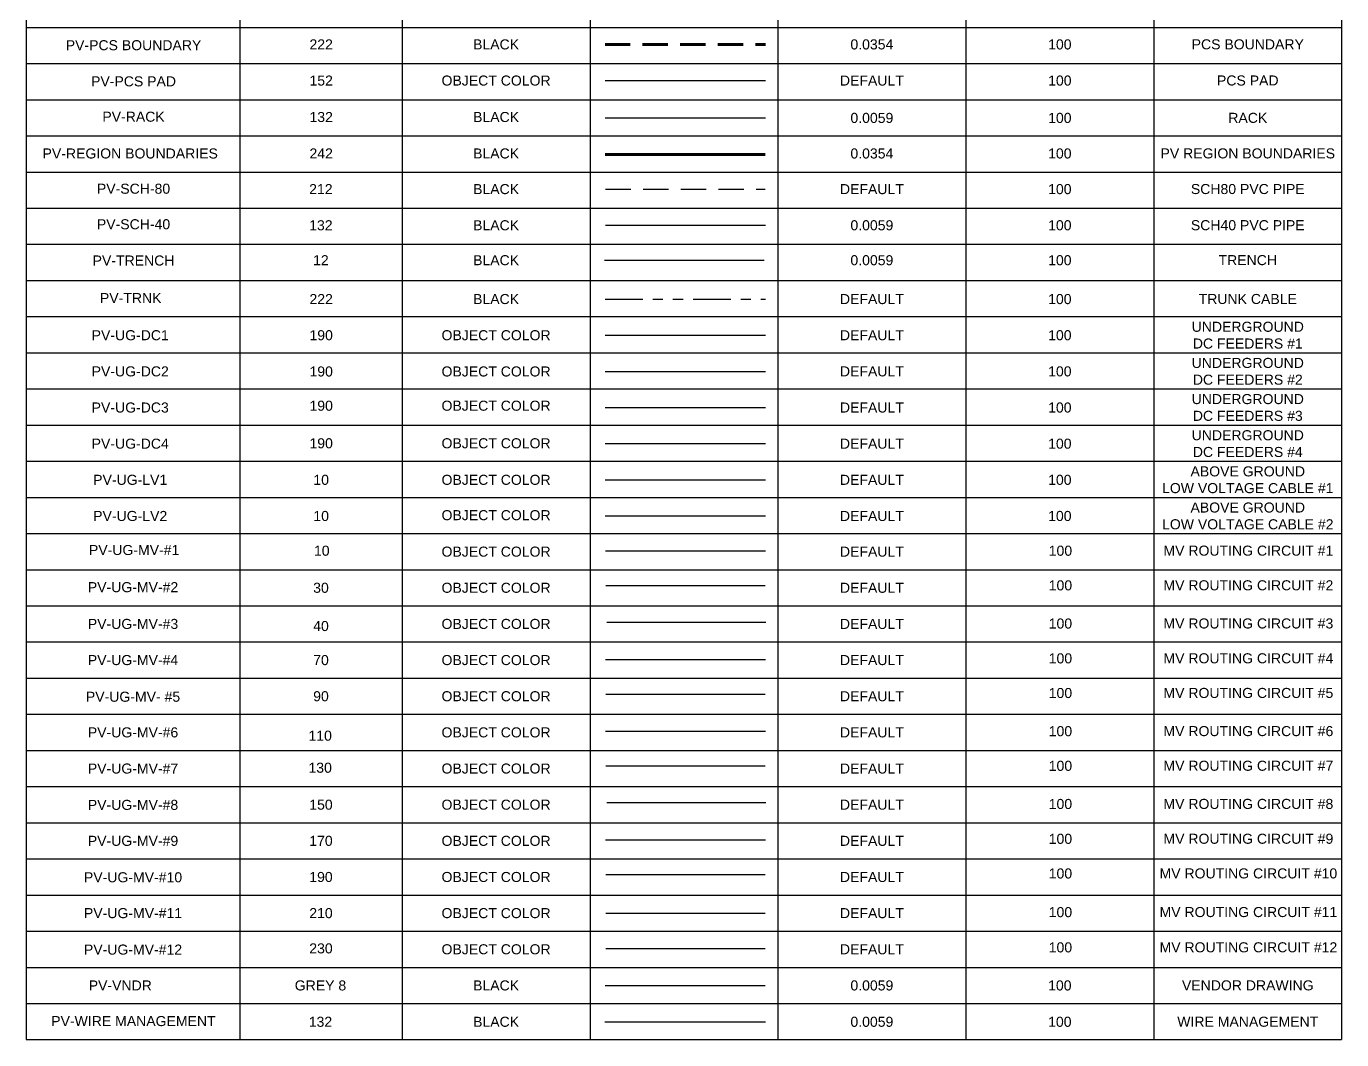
# Model space of a CAD drawing. Header units: inches. Extents: x -19.5 to 31, y -0.1 to 37.8.
# Drawn here: x -19.54 to -6.44, y -0.13 to 9.96 of the extents above; entities that cross this region are included whole.
import ezdxf
from ezdxf.enums import TextEntityAlignment as Align
from ezdxf.lldxf.tags import DXFTag

# ---------------------------------------------------------------- set-up
doc = ezdxf.new("R2010")
doc.units = ezdxf.units.IN
doc.header["$MEASUREMENT"] = 0
for name, pattern in [('DASHED2', [0.375, 0.25, -0.125]), ('HIDDEN', [0.375, 0.25, -0.125]), ('PHANTOM2', [1.25, 0.625, -0.125, 0.125, -0.125, 0.125, -0.125]), ('PHANTOM4', [0.6875, 0.3125, 0.0625, -0.0625, 0.0625, -0.0625, 0.0625, -0.0625])]:
    doc.linetypes.add(name, pattern=pattern)
doc.layers.add('PV-PCS BOUNDARY', color=222, linetype='DASHED2', lineweight=90)
doc.layers.add('PV-REGION BOUNDARIES', color=242, linetype='Continuous', lineweight=90)
for name, color, linetype in [('PV-PCS-PAD', 152, 'Continuous'), ('PV-RACK', 132, 'Continuous'), ('PV-SCH-40', 132, 'Continuous'), ('PV-SCH80', 212, 'HIDDEN'), ('PV-TRENCH', 12, 'Continuous'), ('PV-TRNK', 222, 'PHANTOM4'), ('PV-UG-DC1', 190, 'UGDC1'), ('PV-UG-DC2', 190, 'UGDC2'), ('PV-UG-DC3', 190, 'UGDC3'), ('PV-UG-DC4', 190, 'UGDC4'), ('PV-UG-LV1', 10, 'UGLV1'), ('PV-UG-LV2', 10, 'UGLV2'), ('PV-UG-MV-#1', 10, 'MV1'), ('PV-UG-MV-#10', 190, 'MV10'), ('PV-UG-MV-#11', 210, 'MV11'), ('PV-UG-MV-#12', 230, 'MV12'), ('PV-UG-MV-#2', 30, 'MV2'), ('PV-UG-MV-#3', 40, 'MV3'), ('PV-UG-MV-#4', 70, 'MV4'), ('PV-UG-MV-#5', 90, 'MV5'), ('PV-UG-MV-#6', 110, 'MV6'), ('PV-UG-MV-#7', 130, 'MV7'), ('PV-UG-MV-#8', 150, 'MV8'), ('PV-UG-MV-#9', 170, 'MV9'), ('PV-VNDR', 8, 'Continuous'), ('PV-WIRE MANAGEMENT', 132, 'Continuous')]:
    doc.layers.add(name, color=color, linetype=linetype)
doc.styles.add('NEI-A', font='arial.ttf')
tags = doc.linetypes.add('FIBER', pattern='A,0.376989,-0.053001,["FO",NEI-A,S=0.1,R=0,X=0,Y=-0.05],-0.246999,0.376989', length=1.053978).pattern_tags.tags
tags[6] = DXFTag(74, 10)
tags = doc.linetypes.add('MV1', pattern='A,0.176989,-0.031378,["MV1",NEI-A,S=0.1,R=0,X=0,Y=-0.05],-0.318622,0.176989', length=0.703978).pattern_tags.tags
tags[6] = DXFTag(74, 10)
tags = doc.linetypes.add('MV10', pattern='A,0.176989,-0.031389,["MV10",NEI-A,S=0.1,R=0,X=0,Y=-0.05],-0.39882,0.176989', length=0.784187).pattern_tags.tags
tags[6] = DXFTag(74, 10)
tags = doc.linetypes.add('MV11', pattern='A,0.176989,-0.031389,["MV11",NEI-A,S=0.1,R=0,X=0,Y=-0.05],-0.39882,0.176989', length=0.784187).pattern_tags.tags
tags[6] = DXFTag(74, 10)
tags = doc.linetypes.add('MV12', pattern='A,0.176989,-0.031389,["MV12",NEI-A,S=0.1,R=0,X=0,Y=-0.05],-0.39882,0.176989', length=0.784187).pattern_tags.tags
tags[6] = DXFTag(74, 10)
tags = doc.linetypes.add('MV2', pattern='A,0.176989,-0.031378,["MV2",NEI-A,S=0.1,R=0,X=0,Y=-0.05],-0.318622,0.176989', length=0.703978).pattern_tags.tags
tags[6] = DXFTag(74, 10)
tags = doc.linetypes.add('MV3', pattern='A,0.176989,-0.031378,["MV3",NEI-A,S=0.1,R=0,X=0,Y=-0.05],-0.318622,0.176989', length=0.703978).pattern_tags.tags
tags[6] = DXFTag(74, 10)
tags = doc.linetypes.add('MV4', pattern='A,0.176989,-0.031378,["MV4",NEI-A,S=0.1,R=0,X=0,Y=-0.05],-0.318622,0.176989', length=0.703978).pattern_tags.tags
tags[6] = DXFTag(74, 10)
tags = doc.linetypes.add('MV5', pattern='A,0.176989,-0.031378,["MV5",NEI-A,S=0.1,R=0,X=0,Y=-0.05],-0.318622,0.176989', length=0.703978).pattern_tags.tags
tags[6] = DXFTag(74, 10)
tags = doc.linetypes.add('MV6', pattern='A,0.176989,-0.031378,["MV6",NEI-A,S=0.1,R=0,X=0,Y=-0.05],-0.318622,0.176989', length=0.703978).pattern_tags.tags
tags[6] = DXFTag(74, 10)
tags = doc.linetypes.add('MV7', pattern='A,0.176989,-0.031378,["MV7",NEI-A,S=0.1,R=0,X=0,Y=-0.05],-0.318622,0.176989', length=0.703978).pattern_tags.tags
tags[6] = DXFTag(74, 10)
tags = doc.linetypes.add('MV8', pattern='A,0.176989,-0.031378,["MV8",NEI-A,S=0.1,R=0,X=0,Y=-0.05],-0.318622,0.176989', length=0.703978).pattern_tags.tags
tags[6] = DXFTag(74, 10)
tags = doc.linetypes.add('MV9', pattern='A,0.176989,-0.031378,["MV9",NEI-A,S=0.1,R=0,X=0,Y=-0.05],-0.318622,0.176989', length=0.703978).pattern_tags.tags
tags[6] = DXFTag(74, 10)
tags = doc.linetypes.add('UGDC1', pattern='A,0.176989,-0.035266,["DC1",NEI-A,S=0.1,R=0,X=0,Y=-0.05],-0.314734,0.176989', length=0.703978).pattern_tags.tags
tags[6] = DXFTag(74, 10)
tags = doc.linetypes.add('UGDC2', pattern='A,0.176989,-0.035266,["DC2",NEI-A,S=0.1,R=0,X=0,Y=-0.05],-0.314734,0.176989', length=0.703978).pattern_tags.tags
tags[6] = DXFTag(74, 10)
tags = doc.linetypes.add('UGDC3', pattern='A,0.176989,-0.035266,["DC3",NEI-A,S=0.1,R=0,X=0,Y=-0.05],-0.314734,0.176989', length=0.703978).pattern_tags.tags
tags[6] = DXFTag(74, 10)
tags = doc.linetypes.add('UGDC4', pattern='A,0.176989,-0.035266,["DC4",NEI-A,S=0.1,R=0,X=0,Y=-0.05],-0.314734,0.176989', length=0.703978).pattern_tags.tags
tags[6] = DXFTag(74, 10)
tags = doc.linetypes.add('UGLV1', pattern='A,0.176989,-0.050716,["LV1",NEI-A,S=0.1,R=0,X=0,Y=-0.05],-0.299284,0.176989', length=0.703978).pattern_tags.tags
tags[6] = DXFTag(74, 10)
tags = doc.linetypes.add('UGLV2', pattern='A,0.176989,-0.050716,["LV2",NEI-A,S=0.1,R=0,X=0,Y=-0.05],-0.299284,0.176989', length=0.703978).pattern_tags.tags
tags[6] = DXFTag(74, 10)

# ---------------------------------------------------------------- blocks, each defined once
blk = doc.blocks.new('*T5')
at = {"color": 0, "linetype": 'ByBlock', "lineweight": -2, "transparency": 16777216}
for p, q in [((0, 0), (13.101, 0)), ((0, 0), (0, -20.192)), ((13.101, 0), (13.101, -20.192)), ((0, -0.453), (13.101, -0.453)), ((2.127, -0.453), (2.127, -20.192)), ((3.743, -0.453), (3.743, -20.192)), ((5.615, -0.453), (5.615, -20.192)), ((7.486, -0.453), (7.486, -20.192)), ((9.358, -0.453), (9.358, -20.192)), ((11.23, -0.453), (11.23, -20.192)), ((0, -1.112), (13.101, -1.112)), ((0, -1.472), (13.101, -1.472)), ((0, -1.832), (13.101, -1.832)), ((0, -2.192), (13.101, -2.192)), ((0, -2.552), (13.101, -2.552)), ((0, -2.912), (13.101, -2.912)), ((0, -3.272), (13.101, -3.272)), ((0, -3.632), (13.101, -3.632)), ((0, -3.992), (13.101, -3.992)), ((0, -4.352), (13.101, -4.352)), ((0, -4.712), (13.101, -4.712)), ((0, -5.072), (13.101, -5.072)), ((0, -5.432), (13.101, -5.432)), ((0, -5.792), (13.101, -5.792)), ((0, -6.152), (13.101, -6.152)), ((0, -6.512), (13.101, -6.512)), ((0, -6.872), (13.101, -6.872)), ((0, -7.232), (13.101, -7.232)), ((0, -7.592), (13.101, -7.592)), ((0, -7.952), (13.101, -7.952)), ((0, -8.312), (13.101, -8.312)), ((0, -8.672), (13.101, -8.672)), ((0, -9.032), (13.101, -9.032)), ((0, -9.392), (13.101, -9.392)), ((0, -9.752), (13.101, -9.752)), ((0, -10.112), (13.101, -10.112)), ((0, -10.472), (13.101, -10.472)), ((0, -10.832), (13.101, -10.832)), ((0, -11.192), (13.101, -11.192)), ((0, -11.552), (13.101, -11.552)), ((0, -11.912), (13.101, -11.912)), ((0, -12.272), (13.101, -12.272)), ((0, -12.632), (13.101, -12.632)), ((0, -12.992), (13.101, -12.992)), ((0, -13.352), (13.101, -13.352)), ((0, -13.712), (13.101, -13.712)), ((0, -14.072), (13.101, -14.072)), ((0, -14.432), (13.101, -14.432)), ((0, -14.792), (13.101, -14.792)), ((0, -15.152), (13.101, -15.152)), ((0, -15.512), (13.101, -15.512)), ((0, -15.872), (13.101, -15.872)), ((0, -16.232), (13.101, -16.232)), ((0, -16.592), (13.101, -16.592)), ((0, -16.952), (13.101, -16.952)), ((0, -17.312), (13.101, -17.312)), ((0, -17.672), (13.101, -17.672)), ((0, -18.032), (13.101, -18.032)), ((0, -18.392), (13.101, -18.392)), ((0, -18.752), (13.101, -18.752)), ((0, -19.112), (13.101, -19.112)), ((0, -19.472), (13.101, -19.472)), ((0, -19.832), (13.101, -19.832)), ((0, -20.192), (13.101, -20.192))]:
    blk.add_line(p, q, dxfattribs=at)
at = {"color": 0, "transparency": 16777216, "attachment_point": 5, "style": 'NEI-A'}
for s, insert, char_height, width in [('PV ELECTRICAL', (6.551, -0.227), 0.2, 12.98132), ('LAYER NAME', (1.063, -0.783), 0.15, 2.00687), ('LAYER COLOR', (2.935, -0.783), 0.15, 1.49637), ('PLOT COLOR', (4.679, -0.783), 0.15, 1.75162), ('LINE TYPE', (6.551, -0.783), 0.15, 1.75162), ('LINE WEIGHT (IN.)', (8.422, -0.783), 0.15, 1.75162), ('SCREENING', (10.294, -0.783), 0.15, 1.75162), ('NOTES', (12.166, -0.783), 0.15, 1.75162)]:
    blk.add_mtext(s, dxfattribs=dict(at, insert=insert, char_height=char_height, width=width))

msp = doc.modelspace()

# ---------------------------------------------------------------- linework, layer by layer
at = {"layer": 'PV-PCS BOUNDARY'}
msp.add_lwpolyline([(-13.775, 9.781), (-12.178, 9.781)], dxfattribs=at)
at = {"layer": 'PV-PCS-PAD'}
msp.add_lwpolyline([(-13.775, 9.421), (-12.178, 9.421)], dxfattribs=at)
at = {"layer": 'PV-RACK'}
msp.add_lwpolyline([(-13.775, 9.049), (-12.178, 9.049)], dxfattribs=at)
at = {"layer": 'PV-REGION BOUNDARIES'}
msp.add_lwpolyline([(-13.772, 8.685), (-12.179, 8.685)], dxfattribs=at)
at = {"layer": 'PV-SCH-40'}
msp.add_line((-13.769, 7.98), (-12.176, 7.98), dxfattribs=at)
at = {"layer": 'PV-SCH80'}
msp.add_line((-13.769, 8.34), (-12.181, 8.34), dxfattribs=at)
at = {"layer": 'PV-TRENCH'}
msp.add_line((-13.779, 7.632), (-12.191, 7.632), dxfattribs=at)
at = {"layer": 'PV-TRNK'}
msp.add_lwpolyline([(-13.773, 7.245), (-12.176, 7.245)], dxfattribs=at)
at = {"layer": 'PV-UG-DC1'}
msp.add_lwpolyline([(-13.773, 6.885), (-12.176, 6.885)], dxfattribs=at)
at = {"layer": 'PV-UG-DC2'}
msp.add_lwpolyline([(-13.773, 6.525), (-12.176, 6.525)], dxfattribs=at)
at = {"layer": 'PV-UG-DC3'}
msp.add_lwpolyline([(-13.773, 6.165), (-12.176, 6.165)], dxfattribs=at)
msp.add_lwpolyline([(-13.773, 6.165), (-12.176, 6.165)], dxfattribs=at)
at = {"layer": 'PV-UG-DC4'}
msp.add_lwpolyline([(-13.773, 5.805), (-12.176, 5.805)], dxfattribs=at)
at = {"layer": 'PV-UG-LV1'}
msp.add_lwpolyline([(-13.773, 5.445), (-12.176, 5.445)], dxfattribs=at)
at = {"layer": 'PV-UG-LV2'}
msp.add_lwpolyline([(-13.773, 5.085), (-12.176, 5.085)], dxfattribs=at)
at = {"layer": 'PV-UG-MV-#1'}
msp.add_lwpolyline([(-13.771, 4.739), (-12.177, 4.739)], dxfattribs=at)
at = {"layer": 'PV-UG-MV-#10'}
msp.add_lwpolyline([(-13.766, 1.514), (-12.18, 1.514)], dxfattribs=at)
at = {"layer": 'PV-UG-MV-#11'}
msp.add_lwpolyline([(-13.766, 1.129), (-12.18, 1.129)], dxfattribs=at)
at = {"layer": 'PV-UG-MV-#12'}
msp.add_lwpolyline([(-13.766, 0.778), (-12.18, 0.778)], dxfattribs=at)
at = {"layer": 'PV-UG-MV-#2'}
msp.add_lwpolyline([(-13.766, 4.394), (-12.18, 4.394)], dxfattribs=at)
at = {"layer": 'PV-UG-MV-#3'}
msp.add_lwpolyline([(-13.756, 4.029), (-12.173, 4.029)], dxfattribs=at)
at = {"layer": 'PV-UG-MV-#4'}
msp.add_lwpolyline([(-13.771, 3.656), (-12.177, 3.656)], dxfattribs=at)
at = {"layer": 'PV-UG-MV-#5'}
msp.add_lwpolyline([(-13.766, 3.311), (-12.18, 3.311)], dxfattribs=at)
at = {"layer": 'PV-UG-MV-#6'}
msp.add_lwpolyline([(-13.771, 2.942), (-12.177, 2.942)], dxfattribs=at)
at = {"layer": 'PV-UG-MV-#7'}
msp.add_lwpolyline([(-13.766, 2.597), (-12.18, 2.597)], dxfattribs=at)
at = {"layer": 'PV-UG-MV-#8'}
msp.add_lwpolyline([(-13.756, 2.232), (-12.173, 2.232)], dxfattribs=at)
at = {"layer": 'PV-UG-MV-#9'}
msp.add_lwpolyline([(-13.771, 1.859), (-12.177, 1.859)], dxfattribs=at)
at = {"layer": 'PV-VNDR'}
msp.add_line((-13.773, 0.41), (-12.181, 0.41), dxfattribs=at)
at = {"layer": 'PV-WIRE MANAGEMENT'}
msp.add_line((-13.778, 0.048), (-12.176, 0.048), dxfattribs=at)

# ---------------------------------------------------------------- block references
msp.add_blockref('*T5', (-19.539, 20.062))

# ---------------------------------------------------------------- texts
at = {"layer": 'PV-PCS BOUNDARY', "style": 'NEI-A'}
for s, p in [('222', (-16.602, 9.781)), ('BLACK', (-14.86, 9.781)), ('0.0354', (-11.117, 9.781)), ('100', (-9.245, 9.781)), ('PV-PCS BOUNDARY', (-18.471, 9.773))]:
    msp.add_text(s, height=0.1, dxfattribs=at).set_placement(p, align=Align.MIDDLE_CENTER)
at = {"layer": 'PV-PCS BOUNDARY', "insert": (-7.373, 9.781), "char_height": 0.1, "attachment_point": 5, "style": 'NEI-A'}
msp.add_mtext('PCS BOUNDARY', dxfattribs=at)
at = {"layer": 'PV-PCS-PAD', "style": 'NEI-A'}
for s, p in [('PV-PCS PAD', (-18.471, 9.413)), ('152', (-16.602, 9.421)), ('OBJECT COLOR', (-14.86, 9.421)), ('DEFAULT', (-11.117, 9.421)), ('100', (-9.245, 9.421))]:
    msp.add_text(s, height=0.1, dxfattribs=at).set_placement(p, align=Align.MIDDLE_CENTER)
at = {"layer": 'PV-PCS-PAD', "insert": (-7.373, 9.421), "char_height": 0.1, "attachment_point": 5, "style": 'NEI-A'}
msp.add_mtext('PCS PAD', dxfattribs=at)
at = {"layer": 'PV-RACK', "style": 'NEI-A'}
for s, p in [('PV-RACK', (-18.471, 9.061)), ('132', (-16.602, 9.058)), ('BLACK', (-14.86, 9.058)), ('0.0059', (-11.117, 9.049)), ('100', (-9.245, 9.049))]:
    msp.add_text(s, height=0.1, dxfattribs=at).set_placement(p, align=Align.MIDDLE_CENTER)
at = {"layer": 'PV-RACK', "insert": (-7.373, 9.049), "char_height": 0.1, "attachment_point": 5, "style": 'NEI-A'}
msp.add_mtext('RACK', dxfattribs=at)
at = {"layer": 'PV-REGION BOUNDARIES', "style": 'NEI-A'}
for s, p in [('PV-REGION BOUNDARIES', (-18.504, 8.695)), ('242', (-16.602, 8.695)), ('BLACK', (-14.86, 8.695)), ('0.0354', (-11.117, 8.695)), ('100', (-9.245, 8.695))]:
    msp.add_text(s, height=0.1, dxfattribs=at).set_placement(p, align=Align.MIDDLE_CENTER)
at = {"layer": 'PV-REGION BOUNDARIES', "insert": (-7.373, 8.695), "char_height": 0.1, "attachment_point": 5, "style": 'NEI-A'}
msp.add_mtext('PV REGION BOUNDARIES', dxfattribs=at)
at = {"layer": 'PV-SCH-40', "style": 'NEI-A'}
for s, p in [('PV-SCH-40', (-18.471, 7.99)), ('132', (-16.605, 7.98)), ('BLACK', (-14.86, 7.98)), ('0.0059', (-11.117, 7.98)), ('100', (-9.245, 7.98))]:
    msp.add_text(s, height=0.1, dxfattribs=at).set_placement(p, align=Align.MIDDLE_CENTER)
at = {"layer": 'PV-SCH-40', "linetype": 'PHANTOM2', "insert": (-7.373, 7.98), "char_height": 0.1, "attachment_point": 5, "style": 'NEI-A'}
msp.add_mtext('SCH40 PVC PIPE', dxfattribs=at)
at = {"layer": 'PV-SCH80', "style": 'NEI-A'}
for s, p in [('PV-SCH-80', (-18.471, 8.344)), ('212', (-16.605, 8.34)), ('BLACK', (-14.86, 8.34)), ('DEFAULT', (-11.117, 8.34)), ('100', (-9.245, 8.34))]:
    msp.add_text(s, height=0.1, dxfattribs=at).set_placement(p, align=Align.MIDDLE_CENTER)
at = {"layer": 'PV-SCH80', "linetype": 'PHANTOM2', "insert": (-7.373, 8.34), "char_height": 0.1, "width": 1.31184, "attachment_point": 5, "style": 'NEI-A'}
msp.add_mtext('SCH80 PVC PIPE', dxfattribs=at)
at = {"layer": 'PV-TRENCH', "style": 'NEI-A'}
for s, p in [('PV-TRENCH', (-18.471, 7.629)), ('12', (-16.605, 7.632)), ('BLACK', (-14.86, 7.632)), ('0.0059', (-11.117, 7.632)), ('100', (-9.245, 7.632))]:
    msp.add_text(s, height=0.1, dxfattribs=at).set_placement(p, align=Align.MIDDLE_CENTER)
at = {"layer": 'PV-TRENCH', "linetype": 'PHANTOM2', "insert": (-7.373, 7.632), "char_height": 0.1, "attachment_point": 5, "style": 'NEI-A'}
msp.add_mtext('TRENCH', dxfattribs=at)
at = {"layer": 'PV-TRNK', "style": 'NEI-A'}
for s, p in [('PV-TRNK', (-18.499, 7.255)), ('222', (-16.602, 7.245)), ('BLACK', (-14.86, 7.245)), ('DEFAULT', (-11.117, 7.245)), ('100', (-9.245, 7.245))]:
    msp.add_text(s, height=0.1, dxfattribs=at).set_placement(p, align=Align.MIDDLE_CENTER)
at = {"layer": 'PV-TRNK', "linetype": 'PHANTOM2', "insert": (-7.373, 7.245), "char_height": 0.1, "attachment_point": 5, "style": 'NEI-A'}
msp.add_mtext('TRUNK CABLE', dxfattribs=at)
at = {"layer": 'PV-UG-DC1', "style": 'NEI-A'}
for s, p in [('PV-UG-DC1', (-18.504, 6.885)), ('190', (-16.602, 6.885)), ('OBJECT COLOR', (-14.86, 6.885)), ('DEFAULT', (-11.117, 6.885)), ('100', (-9.245, 6.885))]:
    msp.add_text(s, height=0.1, dxfattribs=at).set_placement(p, align=Align.MIDDLE_CENTER)
at = {"layer": 'PV-UG-DC1', "linetype": 'PHANTOM2', "insert": (-7.373, 6.885), "char_height": 0.1, "attachment_point": 5, "style": 'NEI-A'}
msp.add_mtext('UNDERGROUND \\PDC FEEDERS #1', dxfattribs=at)
at = {"layer": 'PV-UG-DC2', "style": 'NEI-A'}
for s, p in [('PV-UG-DC2', (-18.504, 6.525)), ('190', (-16.602, 6.524)), ('OBJECT COLOR', (-14.86, 6.524)), ('DEFAULT', (-11.117, 6.525)), ('100', (-9.245, 6.525))]:
    msp.add_text(s, height=0.1, dxfattribs=at).set_placement(p, align=Align.MIDDLE_CENTER)
at = {"layer": 'PV-UG-DC2', "linetype": 'PHANTOM2', "insert": (-7.373, 6.525), "char_height": 0.1, "attachment_point": 5, "style": 'NEI-A'}
msp.add_mtext('UNDERGROUND \\PDC FEEDERS #2', dxfattribs=at)
at = {"layer": 'PV-UG-DC3', "style": 'NEI-A'}
for s, p in [('PV-UG-DC3', (-18.504, 6.165)), ('190', (-16.602, 6.183)), ('OBJECT COLOR', (-14.86, 6.183)), ('DEFAULT', (-11.117, 6.165)), ('100', (-9.245, 6.165))]:
    msp.add_text(s, height=0.1, dxfattribs=at).set_placement(p, align=Align.MIDDLE_CENTER)
at = {"layer": 'PV-UG-DC3', "linetype": 'PHANTOM2', "insert": (-7.373, 6.165), "char_height": 0.1, "attachment_point": 5, "style": 'NEI-A'}
msp.add_mtext('UNDERGROUND \\PDC FEEDERS #3', dxfattribs=at)
at = {"layer": 'PV-UG-DC4', "style": 'NEI-A'}
for s, p in [('PV-UG-DC4', (-18.504, 5.805)), ('190', (-16.602, 5.809)), ('OBJECT COLOR', (-14.86, 5.809)), ('DEFAULT', (-11.117, 5.805)), ('100', (-9.245, 5.805))]:
    msp.add_text(s, height=0.1, dxfattribs=at).set_placement(p, align=Align.MIDDLE_CENTER)
at = {"layer": 'PV-UG-DC4', "linetype": 'PHANTOM2', "insert": (-7.373, 5.805), "char_height": 0.1, "attachment_point": 5, "style": 'NEI-A'}
msp.add_mtext('UNDERGROUND \\PDC FEEDERS #4', dxfattribs=at)
at = {"layer": 'PV-UG-LV1', "style": 'NEI-A'}
for s, p in [('PV-UG-LV1', (-18.504, 5.445)), ('10', (-16.602, 5.445)), ('OBJECT COLOR', (-14.86, 5.445)), ('DEFAULT', (-11.117, 5.445)), ('100', (-9.245, 5.445))]:
    msp.add_text(s, height=0.1, dxfattribs=at).set_placement(p, align=Align.MIDDLE_CENTER)
at = {"layer": 'PV-UG-LV1', "linetype": 'PHANTOM2', "insert": (-7.373, 5.445), "char_height": 0.1, "attachment_point": 5, "style": 'NEI-A'}
msp.add_mtext('ABOVE GROUND \\PLOW VOLTAGE CABLE #1', dxfattribs=at)
at = {"layer": 'PV-UG-LV2', "style": 'NEI-A'}
for s, p in [('PV-UG-LV2', (-18.504, 5.085)), ('10', (-16.602, 5.085)), ('OBJECT COLOR', (-14.86, 5.093)), ('DEFAULT', (-11.117, 5.085)), ('100', (-9.245, 5.085))]:
    msp.add_text(s, height=0.1, dxfattribs=at).set_placement(p, align=Align.MIDDLE_CENTER)
at = {"layer": 'PV-UG-LV2', "linetype": 'PHANTOM2', "insert": (-7.373, 5.085), "char_height": 0.1, "attachment_point": 5, "style": 'NEI-A'}
msp.add_mtext('ABOVE GROUND \\PLOW VOLTAGE CABLE #2', dxfattribs=at)
at = {"layer": 'PV-UG-MV-#1', "style": 'NEI-A'}
for s, p in [('PV-UG-MV-#1', (-18.465, 4.746)), ('10', (-16.596, 4.739)), ('100', (-9.239, 4.739))]:
    msp.add_text(s, height=0.1, dxfattribs=at).set_placement(p, align=Align.MIDDLE_CENTER)
at = {"layer": 'PV-UG-MV-#1', "linetype": 'FIBER', "style": 'NEI-A'}
for s, p in [('OBJECT COLOR', (-14.86, 4.73)), ('DEFAULT', (-11.117, 4.73))]:
    msp.add_text(s, height=0.1, dxfattribs=at).set_placement(p, align=Align.MIDDLE_CENTER)
at = {"layer": 'PV-UG-MV-#1', "insert": (-7.367, 4.739), "char_height": 0.1, "attachment_point": 5, "style": 'NEI-A'}
msp.add_mtext('MV ROUTING CIRCUIT #1', dxfattribs=at)
at = {"layer": 'PV-UG-MV-#10', "style": 'NEI-A'}
for s, p in [('100', (-9.239, 1.525)), ('PV-UG-MV-#10', (-18.476, 1.487)), ('190', (-16.604, 1.49))]:
    msp.add_text(s, height=0.1, dxfattribs=at).set_placement(p, align=Align.MIDDLE_CENTER)
at = {"layer": 'PV-UG-MV-#10', "linetype": 'FIBER', "style": 'NEI-A'}
for s, p in [('OBJECT COLOR', (-14.86, 1.49)), ('DEFAULT', (-11.117, 1.49))]:
    msp.add_text(s, height=0.1, dxfattribs=at).set_placement(p, align=Align.MIDDLE_CENTER)
at = {"layer": 'PV-UG-MV-#10', "insert": (-7.367, 1.525), "char_height": 0.1, "width": 1.77316, "attachment_point": 5, "style": 'NEI-A'}
msp.add_mtext('MV ROUTING CIRCUIT #10', dxfattribs=at)
at = {"layer": 'PV-UG-MV-#11', "style": 'NEI-A'}
for s, p in [('PV-UG-MV-#11', (-18.476, 1.13)), ('210', (-16.604, 1.13)), ('100', (-9.239, 1.14))]:
    msp.add_text(s, height=0.1, dxfattribs=at).set_placement(p, align=Align.MIDDLE_CENTER)
at = {"layer": 'PV-UG-MV-#11', "linetype": 'FIBER', "style": 'NEI-A'}
for s, p in [('OBJECT COLOR', (-14.86, 1.13)), ('DEFAULT', (-11.117, 1.13))]:
    msp.add_text(s, height=0.1, dxfattribs=at).set_placement(p, align=Align.MIDDLE_CENTER)
at = {"layer": 'PV-UG-MV-#11', "insert": (-7.367, 1.14), "char_height": 0.1, "width": 1.77316, "attachment_point": 5, "style": 'NEI-A'}
msp.add_mtext('MV ROUTING CIRCUIT #11', dxfattribs=at)
at = {"layer": 'PV-UG-MV-#12', "style": 'NEI-A'}
for s, p in [('PV-UG-MV-#12', (-18.476, 0.767)), ('230', (-16.604, 0.779)), ('100', (-9.239, 0.789))]:
    msp.add_text(s, height=0.1, dxfattribs=at).set_placement(p, align=Align.MIDDLE_CENTER)
at = {"layer": 'PV-UG-MV-#12', "linetype": 'FIBER', "style": 'NEI-A'}
for s, p in [('OBJECT COLOR', (-14.86, 0.77)), ('DEFAULT', (-11.117, 0.77))]:
    msp.add_text(s, height=0.1, dxfattribs=at).set_placement(p, align=Align.MIDDLE_CENTER)
at = {"layer": 'PV-UG-MV-#12', "insert": (-7.367, 0.789), "char_height": 0.1, "width": 1.77316, "attachment_point": 5, "style": 'NEI-A'}
msp.add_mtext('MV ROUTING CIRCUIT #12', dxfattribs=at)
at = {"layer": 'PV-UG-MV-#2', "style": 'NEI-A'}
for s, p in [('PV-UG-MV-#2', (-18.476, 4.376)), ('30', (-16.604, 4.37)), ('100', (-9.239, 4.394))]:
    msp.add_text(s, height=0.1, dxfattribs=at).set_placement(p, align=Align.MIDDLE_CENTER)
at = {"layer": 'PV-UG-MV-#2', "linetype": 'FIBER', "style": 'NEI-A'}
for s, p in [('OBJECT COLOR', (-14.86, 4.37)), ('DEFAULT', (-11.117, 4.37))]:
    msp.add_text(s, height=0.1, dxfattribs=at).set_placement(p, align=Align.MIDDLE_CENTER)
at = {"layer": 'PV-UG-MV-#2', "insert": (-7.367, 4.394), "char_height": 0.1, "attachment_point": 5, "style": 'NEI-A'}
msp.add_mtext('MV ROUTING CIRCUIT #2', dxfattribs=at)
at = {"layer": 'PV-UG-MV-#3', "style": 'NEI-A'}
for s, p in [('100', (-9.239, 4.014)), ('PV-UG-MV-#3', (-18.476, 4.01)), ('40', (-16.604, 3.989))]:
    msp.add_text(s, height=0.1, dxfattribs=at).set_placement(p, align=Align.MIDDLE_CENTER)
at = {"layer": 'PV-UG-MV-#3', "linetype": 'FIBER', "style": 'NEI-A'}
for s, p in [('OBJECT COLOR', (-14.86, 4.01)), ('DEFAULT', (-11.117, 4.01))]:
    msp.add_text(s, height=0.1, dxfattribs=at).set_placement(p, align=Align.MIDDLE_CENTER)
at = {"layer": 'PV-UG-MV-#3', "insert": (-7.367, 4.014), "char_height": 0.1, "attachment_point": 5, "style": 'NEI-A'}
msp.add_mtext('MV ROUTING CIRCUIT #3', dxfattribs=at)
at = {"layer": 'PV-UG-MV-#4', "style": 'NEI-A'}
for s, p in [('PV-UG-MV-#4', (-18.476, 3.65)), ('70', (-16.604, 3.65)), ('100', (-9.239, 3.667))]:
    msp.add_text(s, height=0.1, dxfattribs=at).set_placement(p, align=Align.MIDDLE_CENTER)
at = {"layer": 'PV-UG-MV-#4', "linetype": 'FIBER', "style": 'NEI-A'}
for s, p in [('OBJECT COLOR', (-14.86, 3.65)), ('DEFAULT', (-11.117, 3.65))]:
    msp.add_text(s, height=0.1, dxfattribs=at).set_placement(p, align=Align.MIDDLE_CENTER)
at = {"layer": 'PV-UG-MV-#4', "insert": (-7.367, 3.667), "char_height": 0.1, "attachment_point": 5, "style": 'NEI-A'}
msp.add_mtext('MV ROUTING CIRCUIT #4', dxfattribs=at)
at = {"layer": 'PV-UG-MV-#5', "style": 'NEI-A'}
for s, p in [('PV-UG-MV- #5', (-18.476, 3.285)), ('90', (-16.604, 3.29)), ('100', (-9.239, 3.322))]:
    msp.add_text(s, height=0.1, dxfattribs=at).set_placement(p, align=Align.MIDDLE_CENTER)
at = {"layer": 'PV-UG-MV-#5', "linetype": 'FIBER', "style": 'NEI-A'}
for s, p in [('OBJECT COLOR', (-14.86, 3.29)), ('DEFAULT', (-11.117, 3.29))]:
    msp.add_text(s, height=0.1, dxfattribs=at).set_placement(p, align=Align.MIDDLE_CENTER)
at = {"layer": 'PV-UG-MV-#5', "insert": (-7.367, 3.322), "char_height": 0.1, "width": 1.77316, "attachment_point": 5, "style": 'NEI-A'}
msp.add_mtext('MV ROUTING CIRCUIT #5', dxfattribs=at)
at = {"layer": 'PV-UG-MV-#6', "style": 'NEI-A'}
for s, p in [('PV-UG-MV-#6', (-18.476, 2.93)), ('110', (-16.612, 2.897)), ('100', (-9.239, 2.942))]:
    msp.add_text(s, height=0.1, dxfattribs=at).set_placement(p, align=Align.MIDDLE_CENTER)
at = {"layer": 'PV-UG-MV-#6', "linetype": 'FIBER', "style": 'NEI-A'}
for s, p in [('OBJECT COLOR', (-14.86, 2.93)), ('DEFAULT', (-11.117, 2.93))]:
    msp.add_text(s, height=0.1, dxfattribs=at).set_placement(p, align=Align.MIDDLE_CENTER)
at = {"layer": 'PV-UG-MV-#6', "insert": (-7.367, 2.942), "char_height": 0.1, "attachment_point": 5, "style": 'NEI-A'}
msp.add_mtext('MV ROUTING CIRCUIT #6', dxfattribs=at)
at = {"layer": 'PV-UG-MV-#7', "style": 'NEI-A'}
for s, p in [('PV-UG-MV-#7', (-18.476, 2.57)), ('130', (-16.612, 2.578)), ('100', (-9.239, 2.597))]:
    msp.add_text(s, height=0.1, dxfattribs=at).set_placement(p, align=Align.MIDDLE_CENTER)
at = {"layer": 'PV-UG-MV-#7', "linetype": 'FIBER', "style": 'NEI-A'}
for s, p in [('OBJECT COLOR', (-14.86, 2.57)), ('DEFAULT', (-11.117, 2.57))]:
    msp.add_text(s, height=0.1, dxfattribs=at).set_placement(p, align=Align.MIDDLE_CENTER)
at = {"layer": 'PV-UG-MV-#7', "insert": (-7.367, 2.597), "char_height": 0.1, "attachment_point": 5, "style": 'NEI-A'}
msp.add_mtext('MV ROUTING CIRCUIT #7', dxfattribs=at)
at = {"layer": 'PV-UG-MV-#8', "style": 'NEI-A'}
for s, p in [('PV-UG-MV-#8', (-18.476, 2.208)), ('150', (-16.604, 2.21)), ('100', (-9.239, 2.217))]:
    msp.add_text(s, height=0.1, dxfattribs=at).set_placement(p, align=Align.MIDDLE_CENTER)
at = {"layer": 'PV-UG-MV-#8', "linetype": 'FIBER', "style": 'NEI-A'}
for s, p in [('OBJECT COLOR', (-14.86, 2.21)), ('DEFAULT', (-11.117, 2.21))]:
    msp.add_text(s, height=0.1, dxfattribs=at).set_placement(p, align=Align.MIDDLE_CENTER)
at = {"layer": 'PV-UG-MV-#8', "insert": (-7.367, 2.217), "char_height": 0.1, "attachment_point": 5, "style": 'NEI-A'}
msp.add_mtext('MV ROUTING CIRCUIT #8', dxfattribs=at)
at = {"layer": 'PV-UG-MV-#9', "style": 'NEI-A'}
for s, p in [('PV-UG-MV-#9', (-18.476, 1.85)), ('170', (-16.604, 1.85)), ('100', (-9.239, 1.87))]:
    msp.add_text(s, height=0.1, dxfattribs=at).set_placement(p, align=Align.MIDDLE_CENTER)
at = {"layer": 'PV-UG-MV-#9', "linetype": 'FIBER', "style": 'NEI-A'}
for s, p in [('OBJECT COLOR', (-14.86, 1.85)), ('DEFAULT', (-11.117, 1.85))]:
    msp.add_text(s, height=0.1, dxfattribs=at).set_placement(p, align=Align.MIDDLE_CENTER)
at = {"layer": 'PV-UG-MV-#9', "insert": (-7.367, 1.87), "char_height": 0.1, "attachment_point": 5, "style": 'NEI-A'}
msp.add_mtext('MV ROUTING CIRCUIT #9', dxfattribs=at)
at = {"layer": 'PV-VNDR', "style": 'NEI-A'}
for s, p in [('PV-VNDR', (-18.603, 0.41)), ('GREY 8', (-16.609, 0.41)), ('BLACK', (-14.86, 0.41)), ('0.0059', (-11.117, 0.41)), ('100', (-9.245, 0.41))]:
    msp.add_text(s, height=0.1, dxfattribs=at).set_placement(p, align=Align.MIDDLE_CENTER)
at = {"layer": 'PV-VNDR', "linetype": 'PHANTOM2', "insert": (-7.373, 0.41), "char_height": 0.1, "attachment_point": 5, "style": 'NEI-A'}
msp.add_mtext('VENDOR DRAWING', dxfattribs=at)
at = {"layer": 'PV-WIRE MANAGEMENT', "style": 'NEI-A'}
for s, p in [('PV-WIRE MANAGEMENT', (-18.472, 0.055)), ('132', (-16.609, 0.048)), ('BLACK', (-14.86, 0.048)), ('0.0059', (-11.117, 0.048)), ('100', (-9.245, 0.048))]:
    msp.add_text(s, height=0.1, dxfattribs=at).set_placement(p, align=Align.MIDDLE_CENTER)
at = {"layer": 'PV-WIRE MANAGEMENT', "linetype": 'PHANTOM2', "insert": (-7.373, 0.048), "char_height": 0.1, "attachment_point": 5, "style": 'NEI-A'}
msp.add_mtext('WIRE MANAGEMENT', dxfattribs=at)

doc.saveas('drawing.dxf')
